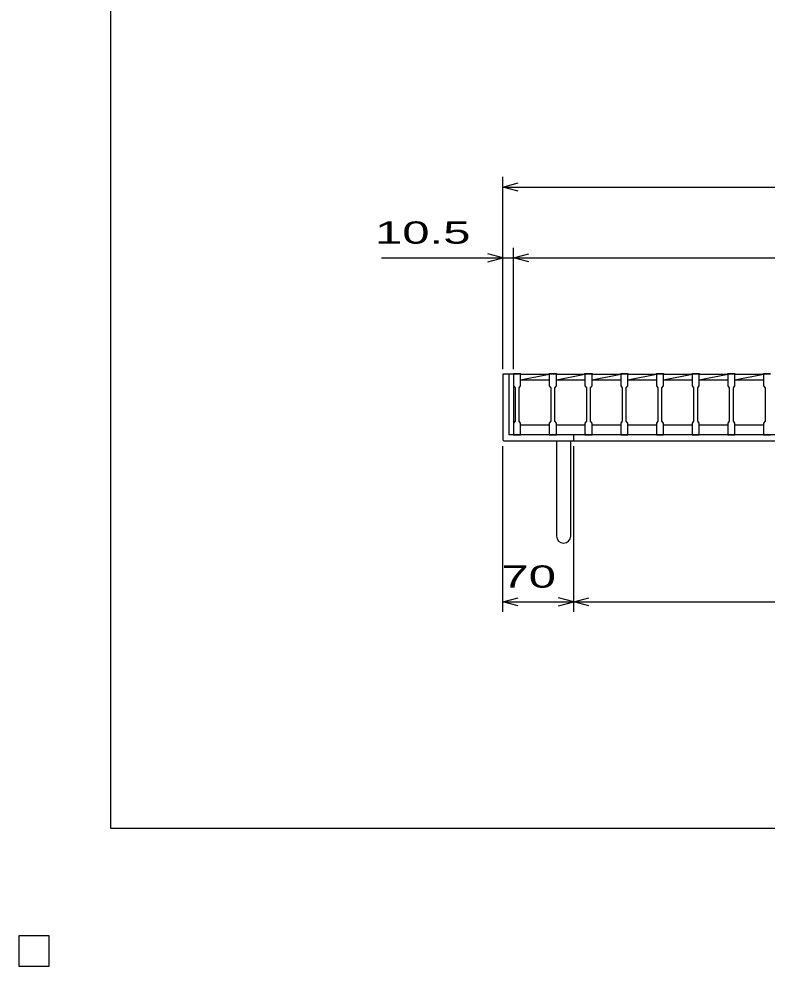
# Model space of a CAD drawing. Units: millimetres, scale not verified. Extents: x -1820 to 1731, y -1282 to 1054.
# Drawn here: x -1820 to -1080, y -1282 to -346 of the extents above; entities that cross this region are included whole.
import ezdxf
from ezdxf.enums import TextEntityAlignment as Align

# ---------------------------------------------------------------- set-up
doc = ezdxf.new("R2010")
doc.units = ezdxf.units.MM
doc.header["$LTSCALE"] = 10
for name, color, linetype, lineweight in [('0_2', 150, 'Continuous', 25), ('16', 3, 'Continuous', 25), ('19', 6, 'Continuous', 25), ('22', 4, 'Continuous', 25), ('24', 2, 'Continuous', 25), ('32', 4, 'Continuous', 25)]:
    doc.layers.add(name, color=color, linetype=linetype, lineweight=lineweight)
doc.styles.add('ベクトル', font='')
doc.styles.get('ベクトル').set_extended_font_data('ベクトル')

msp = doc.modelspace()

# ---------------------------------------------------------------- linework, layer by layer
at = {"layer": '0_2'}
for p, q in [((-1729, -1146.5), (-1729, 1053.5)), ((1731, -1146.5), (-1729, -1146.5)), ((-1790, -1252.5), (-1820, -1252.5)), ((-1820, -1252.5), (-1820, -1282.5)), ((-1790, -1252.5), (-1820, -1252.5)), ((-1820, -1252.5), (-1820, -1282.5)), ((-1790, -1252.5), (-1820, -1252.5)), ((-1820, -1252.5), (-1820, -1282.5)), ((-1790, -1252.5), (-1820, -1252.5)), ((-1820, -1252.5), (-1820, -1282.5)), ((-1790, -1252.5), (-1820, -1252.5)), ((-1820, -1252.5), (-1820, -1282.5)), ((-1790, -1282.5), (-1790, -1252.5)), ((-1790, -1282.5), (-1790, -1252.5)), ((-1790, -1282.5), (-1790, -1252.5)), ((-1790, -1282.5), (-1790, -1252.5)), ((-1790, -1282.5), (-1790, -1252.5)), ((-1820, -1282.5), (-1790, -1282.5)), ((-1820, -1282.5), (-1790, -1282.5)), ((-1820, -1282.5), (-1790, -1282.5)), ((-1820, -1282.5), (-1790, -1282.5)), ((-1820, -1282.5), (-1790, -1282.5))]:
    msp.add_line(p, q, dxfattribs=at)
at = {"layer": '16'}
for p, q in [((-1331, -697.5), (-1331, -696.8)), ((-1331, -696.8), (-1324, -696.8)), ((-1331, -697.5), (-1331, -709)), ((-1324, -697.5), (-1331, -697.5)), ((-1331, -697.5), (-1331, -747.5)), ((-1324, -696.8), (-1324, -697.5)), ((-1324, -709), (-1324, -697.5)), ((-1324, -697.5), (-1295.7, -697.5)), ((-1324, -703), (-1295.7, -697.5)), ((-1295.7, -697.5), (-1295.7, -696.8)), ((-1295.7, -696.8), (-1288.7, -696.8)), ((-1295.7, -697.5), (-1295.7, -709)), ((-1288.7, -697.5), (-1295.7, -697.5)), ((-1288.7, -696.8), (-1288.7, -697.5)), ((-1288.7, -709), (-1288.7, -697.5)), ((-1288.7, -697.5), (-1260.4, -697.5)), ((-1288.7, -703), (-1260.4, -697.5)), ((-1260.4, -697.5), (-1260.4, -696.8)), ((-1260.4, -696.8), (-1253.4, -696.8)), ((-1260.4, -697.5), (-1260.4, -709)), ((-1253.4, -697.5), (-1260.4, -697.5)), ((-1253.4, -696.8), (-1253.4, -697.5)), ((-1253.4, -709), (-1253.4, -697.5)), ((-1253.4, -697.5), (-1225.1, -697.5)), ((-1253.4, -703), (-1225.1, -697.5)), ((-1225.1, -697.5), (-1225.1, -696.8)), ((-1225.1, -696.8), (-1218.1, -696.8)), ((-1225.1, -697.5), (-1225.1, -709)), ((-1218.1, -697.5), (-1225.1, -697.5)), ((-1218.1, -696.8), (-1218.1, -697.5)), ((-1218.1, -709), (-1218.1, -697.5)), ((-1218.1, -697.5), (-1189.8, -697.5)), ((-1218.1, -703), (-1189.8, -697.5)), ((-1189.8, -697.5), (-1189.8, -696.8)), ((-1189.8, -696.8), (-1182.8, -696.8)), ((-1189.8, -697.5), (-1189.8, -709)), ((-1182.8, -697.5), (-1189.8, -697.5)), ((-1182.8, -696.8), (-1182.8, -697.5)), ((-1182.8, -709), (-1182.8, -697.5)), ((-1182.8, -697.5), (-1154.5, -697.5)), ((-1182.8, -703), (-1154.5, -697.5)), ((-1154.5, -697.5), (-1154.5, -696.8)), ((-1154.5, -696.8), (-1147.5, -696.8)), ((-1154.5, -697.5), (-1154.5, -709)), ((-1147.5, -697.5), (-1154.5, -697.5)), ((-1147.5, -696.8), (-1147.5, -697.5)), ((-1147.5, -709), (-1147.5, -697.5)), ((-1147.5, -697.5), (-1119.2, -697.5)), ((-1147.5, -703), (-1119.2, -697.5)), ((-1119.2, -697.5), (-1119.2, -696.8)), ((-1119.2, -696.8), (-1112.2, -696.8)), ((-1119.2, -697.5), (-1119.2, -709)), ((-1112.2, -697.5), (-1119.2, -697.5)), ((-1112.2, -696.8), (-1112.2, -697.5)), ((-1112.2, -709), (-1112.2, -697.5)), ((-1112.2, -697.5), (-1083.9, -697.5)), ((-1112.2, -703), (-1083.9, -697.5)), ((-1083.9, -697.5), (-1083.9, -696.8)), ((-1083.9, -696.8), (-1076.9, -696.8)), ((-1083.9, -697.5), (-1083.9, -709)), ((-1076.9, -697.5), (-1083.9, -697.5)), ((-1331, -709), (-1329.5, -711)), ((-1329.5, -711), (-1329.5, -744)), ((-1325.5, -711), (-1324, -709)), ((-1325.5, -744), (-1325.5, -711)), ((-1324, -703), (-1295.7, -703)), ((-1295.7, -709), (-1294.2, -711)), ((-1294.2, -711), (-1294.2, -744)), ((-1290.2, -711), (-1288.7, -709)), ((-1290.2, -744), (-1290.2, -711)), ((-1288.7, -703), (-1260.4, -703)), ((-1260.4, -709), (-1258.9, -711)), ((-1258.9, -711), (-1258.9, -744)), ((-1254.9, -711), (-1253.4, -709)), ((-1254.9, -744), (-1254.9, -711)), ((-1253.4, -703), (-1225.1, -703)), ((-1225.1, -709), (-1223.6, -711)), ((-1223.6, -711), (-1223.6, -744)), ((-1219.6, -711), (-1218.1, -709)), ((-1219.6, -744), (-1219.6, -711)), ((-1218.1, -703), (-1189.8, -703)), ((-1189.8, -709), (-1188.3, -711)), ((-1188.3, -711), (-1188.3, -744)), ((-1184.3, -711), (-1182.8, -709)), ((-1184.3, -744), (-1184.3, -711)), ((-1182.8, -703), (-1154.5, -703)), ((-1154.5, -709), (-1153, -711)), ((-1153, -711), (-1153, -744)), ((-1149, -711), (-1147.5, -709)), ((-1149, -744), (-1149, -711)), ((-1147.5, -703), (-1119.2, -703)), ((-1119.2, -709), (-1117.7, -711)), ((-1117.7, -711), (-1117.7, -744)), ((-1113.7, -711), (-1112.2, -709)), ((-1113.7, -744), (-1113.7, -711)), ((-1112.2, -703), (-1083.9, -703)), ((-1083.9, -709), (-1082.4, -711)), ((-1082.4, -711), (-1082.4, -744)), ((-1329.5, -744), (-1331, -746)), ((-1331, -746), (-1331, -757.5)), ((-1324, -746), (-1325.5, -744)), ((-1324, -757.5), (-1324, -746)), ((-1324, -747.5), (-1295.7, -747.5)), ((-1294.2, -744), (-1295.7, -746)), ((-1295.7, -746), (-1295.7, -757.5)), ((-1288.7, -746), (-1290.2, -744)), ((-1288.7, -757.5), (-1288.7, -746)), ((-1288.7, -747.5), (-1260.4, -747.5)), ((-1258.9, -744), (-1260.4, -746)), ((-1260.4, -746), (-1260.4, -757.5)), ((-1253.4, -746), (-1254.9, -744)), ((-1253.4, -757.5), (-1253.4, -746)), ((-1253.4, -747.5), (-1225.1, -747.5)), ((-1223.6, -744), (-1225.1, -746)), ((-1225.1, -746), (-1225.1, -757.5)), ((-1218.1, -746), (-1219.6, -744)), ((-1218.1, -757.5), (-1218.1, -746)), ((-1218.1, -747.5), (-1189.8, -747.5)), ((-1188.3, -744), (-1189.8, -746)), ((-1189.8, -746), (-1189.8, -757.5)), ((-1182.8, -746), (-1184.3, -744)), ((-1182.8, -757.5), (-1182.8, -746)), ((-1182.8, -747.5), (-1154.5, -747.5)), ((-1153, -744), (-1154.5, -746)), ((-1154.5, -746), (-1154.5, -757.5)), ((-1147.5, -746), (-1149, -744)), ((-1147.5, -757.5), (-1147.5, -746)), ((-1147.5, -747.5), (-1119.2, -747.5)), ((-1117.7, -744), (-1119.2, -746)), ((-1119.2, -746), (-1119.2, -757.5)), ((-1112.2, -746), (-1113.7, -744)), ((-1112.2, -757.5), (-1112.2, -746)), ((-1112.2, -747.5), (-1083.9, -747.5)), ((-1082.4, -744), (-1083.9, -746)), ((-1083.9, -746), (-1083.9, -757.5)), ((-1331, -757.5), (-1324, -757.5)), ((-1295.7, -757.5), (-1288.7, -757.5)), ((-1260.4, -757.5), (-1253.4, -757.5)), ((-1225.1, -757.5), (-1218.1, -757.5)), ((-1189.8, -757.5), (-1182.8, -757.5)), ((-1154.5, -757.5), (-1147.5, -757.5)), ((-1119.2, -757.5), (-1112.2, -757.5)), ((-1083.9, -757.5), (-1076.9, -757.5)), ((-1790, -1252.5), (-1820, -1252.5)), ((-1820, -1252.5), (-1820, -1282.5)), ((-1790, -1252.5), (-1820, -1252.5)), ((-1820, -1252.5), (-1820, -1282.5)), ((-1790, -1252.5), (-1820, -1252.5)), ((-1820, -1252.5), (-1820, -1282.5)), ((-1790, -1252.5), (-1820, -1252.5)), ((-1820, -1252.5), (-1820, -1282.5)), ((-1790, -1252.5), (-1820, -1252.5)), ((-1820, -1252.5), (-1820, -1282.5)), ((-1790, -1282.5), (-1790, -1252.5)), ((-1790, -1282.5), (-1790, -1252.5)), ((-1790, -1282.5), (-1790, -1252.5)), ((-1790, -1282.5), (-1790, -1252.5)), ((-1790, -1282.5), (-1790, -1252.5)), ((-1820, -1282.5), (-1790, -1282.5)), ((-1820, -1282.5), (-1790, -1282.5)), ((-1820, -1282.5), (-1790, -1282.5)), ((-1820, -1282.5), (-1790, -1282.5)), ((-1820, -1282.5), (-1790, -1282.5))]:
    msp.add_line(p, q, dxfattribs=at)
at = {"layer": '19'}
for p, q in [((-1331, -697.5), (-1341.5, -697.5)), ((-1341.5, -697.5), (-1341.5, -762.5)), ((-1335.5, -757.5), (-1335.5, -697.5)), ((-507.5, -757.5), (-1335.5, -757.5)), ((-1271.5, -763.5), (-1271.5, -757.5)), ((-1341.5, -762.5), (-1340.5, -763.5)), ((-1340.5, -763.5), (-502.5, -763.5)), ((-1288.5, -763.5), (-1288.5, -857.5)), ((-1274.5, -857.5), (-1274.5, -763.5))]:
    msp.add_line(p, q, dxfattribs=at)
msp.add_arc((-1281.5, -857.5), 7, 180, 0, dxfattribs=at)
at = {"layer": '22'}
for p, q in [((-1341.5, -692.5), (-1341.5, -502.5)), ((-1341.5, -512.5), (-1326.5, -508.5)), ((-1326.5, -516.5), (-1341.5, -512.5)), ((-1341.5, -512.5), (-501.5, -512.5)), ((-1341.5, -582.5), (-1356.5, -578.5)), ((-1341.5, -692.5), (-1341.5, -572.5)), ((-1331, -692.5), (-1331, -572.5)), ((-1331, -582.5), (-1316, -578.5)), ((-1461.5, -582.5), (-1341.5, -582.5)), ((-1356.5, -586.5), (-1341.5, -582.5)), ((-1341.5, -582.5), (-1331, -582.5)), ((-1316, -586.5), (-1331, -582.5)), ((-1331, -582.5), (-512, -582.5)), ((-1341.5, -932.5), (-1341.5, -768.5)), ((-1271.5, -932.5), (-1271.5, -768.5)), ((-1341.5, -922.5), (-1326.5, -918.5)), ((-1326.5, -926.5), (-1341.5, -922.5)), ((-1341.5, -922.5), (-1271.5, -922.5)), ((-1271.5, -922.5), (-1286.5, -918.5)), ((-1286.5, -926.5), (-1271.5, -922.5)), ((-1271.5, -922.5), (-1256.5, -918.5)), ((-1256.5, -926.5), (-1271.5, -922.5)), ((-1271.5, -922.5), (-571.5, -922.5))]:
    msp.add_line(p, q, dxfattribs=at)
at = {"layer": '22', "color": 2}
for p, q in [((-1790, -1252.5), (-1820, -1252.5)), ((-1820, -1252.5), (-1820, -1282.5)), ((-1790, -1252.5), (-1820, -1252.5)), ((-1820, -1252.5), (-1820, -1282.5)), ((-1790, -1252.5), (-1820, -1252.5)), ((-1820, -1252.5), (-1820, -1282.5)), ((-1790, -1282.5), (-1790, -1252.5)), ((-1790, -1282.5), (-1790, -1252.5)), ((-1790, -1282.5), (-1790, -1252.5)), ((-1820, -1282.5), (-1790, -1282.5)), ((-1820, -1282.5), (-1790, -1282.5)), ((-1820, -1282.5), (-1790, -1282.5))]:
    msp.add_line(p, q, dxfattribs=at)
at = {"layer": '24', "color": 4}
for p, q in [((-1790, -1252.5), (-1820, -1252.5)), ((-1820, -1252.5), (-1820, -1282.5)), ((-1790, -1252.5), (-1820, -1252.5)), ((-1820, -1252.5), (-1820, -1282.5)), ((-1790, -1252.5), (-1820, -1252.5)), ((-1820, -1252.5), (-1820, -1282.5)), ((-1790, -1282.5), (-1790, -1252.5)), ((-1790, -1282.5), (-1790, -1252.5)), ((-1790, -1282.5), (-1790, -1252.5)), ((-1820, -1282.5), (-1790, -1282.5)), ((-1820, -1282.5), (-1790, -1282.5)), ((-1820, -1282.5), (-1790, -1282.5))]:
    msp.add_line(p, q, dxfattribs=at)
at = {"layer": '32'}
for p, q in [((-1790, -1252.5), (-1820, -1252.5)), ((-1820, -1252.5), (-1820, -1282.5)), ((-1790, -1252.5), (-1820, -1252.5)), ((-1820, -1252.5), (-1820, -1282.5)), ((-1790, -1252.5), (-1820, -1252.5)), ((-1820, -1252.5), (-1820, -1282.5)), ((-1790, -1252.5), (-1820, -1252.5)), ((-1820, -1252.5), (-1820, -1282.5)), ((-1790, -1252.5), (-1820, -1252.5)), ((-1820, -1252.5), (-1820, -1282.5)), ((-1790, -1282.5), (-1790, -1252.5)), ((-1790, -1282.5), (-1790, -1252.5)), ((-1790, -1282.5), (-1790, -1252.5)), ((-1790, -1282.5), (-1790, -1252.5)), ((-1790, -1282.5), (-1790, -1252.5)), ((-1820, -1282.5), (-1790, -1282.5)), ((-1820, -1282.5), (-1790, -1282.5)), ((-1820, -1282.5), (-1790, -1282.5)), ((-1820, -1282.5), (-1790, -1282.5)), ((-1820, -1282.5), (-1790, -1282.5))]:
    msp.add_line(p, q, dxfattribs=at)

# ---------------------------------------------------------------- texts
at = {"layer": '22', "color": 2, "style": 'ベクトル', "width": 1.65}
for s, p in [(' 10.5 ', (-1481.5, -557.5)), (' 70 ', (-1356.5, -897.5))]:
    msp.add_text(s, height=21.99, dxfattribs=at).set_placement(p, align=Align.MIDDLE_LEFT)

doc.saveas('drawing.dxf')
